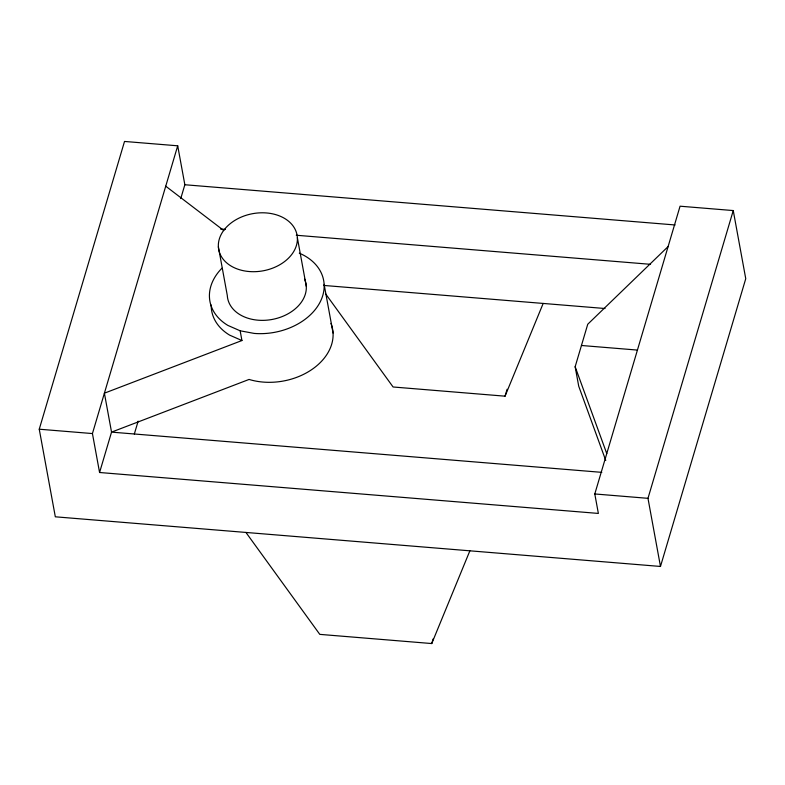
<?xml version="1.0" encoding="UTF-8"?>
<svg xmlns="http://www.w3.org/2000/svg" width="785" height="785" viewBox="0 0 785 785"><rect width="100%" height="100%" fill="white"/><g stroke="black" fill="none" stroke-linecap="round" stroke-linejoin="round"><path stroke-width="1.18" d="M177.704 145.804L92.434 433.565L99.577 472.501L598.366 513.429L594.794 493.961L680.065 206.2L733.249 210.566L745.75 278.695L660.479 566.456L55.323 516.805L39.25 429.209L124.521 141.447L177.704 145.804L184.848 184.74L180.746 198.585M99.577 472.501L111.539 432.123L104.395 393.187L241.937 340.533L240.151 330.799L227.895 325.422A57.825 42.154 -10.4 0 1 221.949 268.195M134.333 434.007L138.15 421.143M245.94 532.446L319.789 634.368L431.75 643.553L433.114 638.941M325.697 293.973L393.089 386.985L505.049 396.18L507.1 389.252M605.755 460.481L578.722 386.21L575.15 366.742L587.749 324.234L668.094 246.578M660.479 566.456L647.978 498.328L733.249 210.566M505.049 396.18L543.171 303.442M431.75 643.553L469.872 550.815M184.848 184.74L675.1 224.971M220.526 229.034L225.413 229.426M296.269 235.245L650.549 264.319M324.117 285.465L605.029 308.515M581.449 345.488L637.43 350.081M601.801 472.354L111.539 432.123L249.071 379.44A57.825 42.154 -10.4 0 0 311.831 369.539A57.825 42.154 -10.4 0 0 330.976 323.44M39.25 429.209L92.434 433.565M594.794 493.961L647.978 498.328M240.151 330.799L254.203 333.419A57.825 42.154 -10.4 0 0 319.377 303.461A57.825 42.154 -10.4 0 0 299.291 253.153M241.937 340.533L229.681 335.156A57.825 42.154 -10.4 0 1 211.204 305.002M165.733 186.182L223.823 230.554M575.15 366.742L606.766 453.583M324.126 284.347L333.056 333.017M297.368 237.718A39.839 29.045 -10.4 0 1 239.494 269.716A39.839 29.045 -10.4 0 1 236.727 219.3A39.839 29.045 -10.4 0 1 297.368 237.718L306.297 286.388M218.358 246.765L227.287 295.435A39.839 29.045 -10.4 0 0 273.533 319.181A39.839 29.045 -10.4 0 0 304.541 279.009"/></g></svg>
